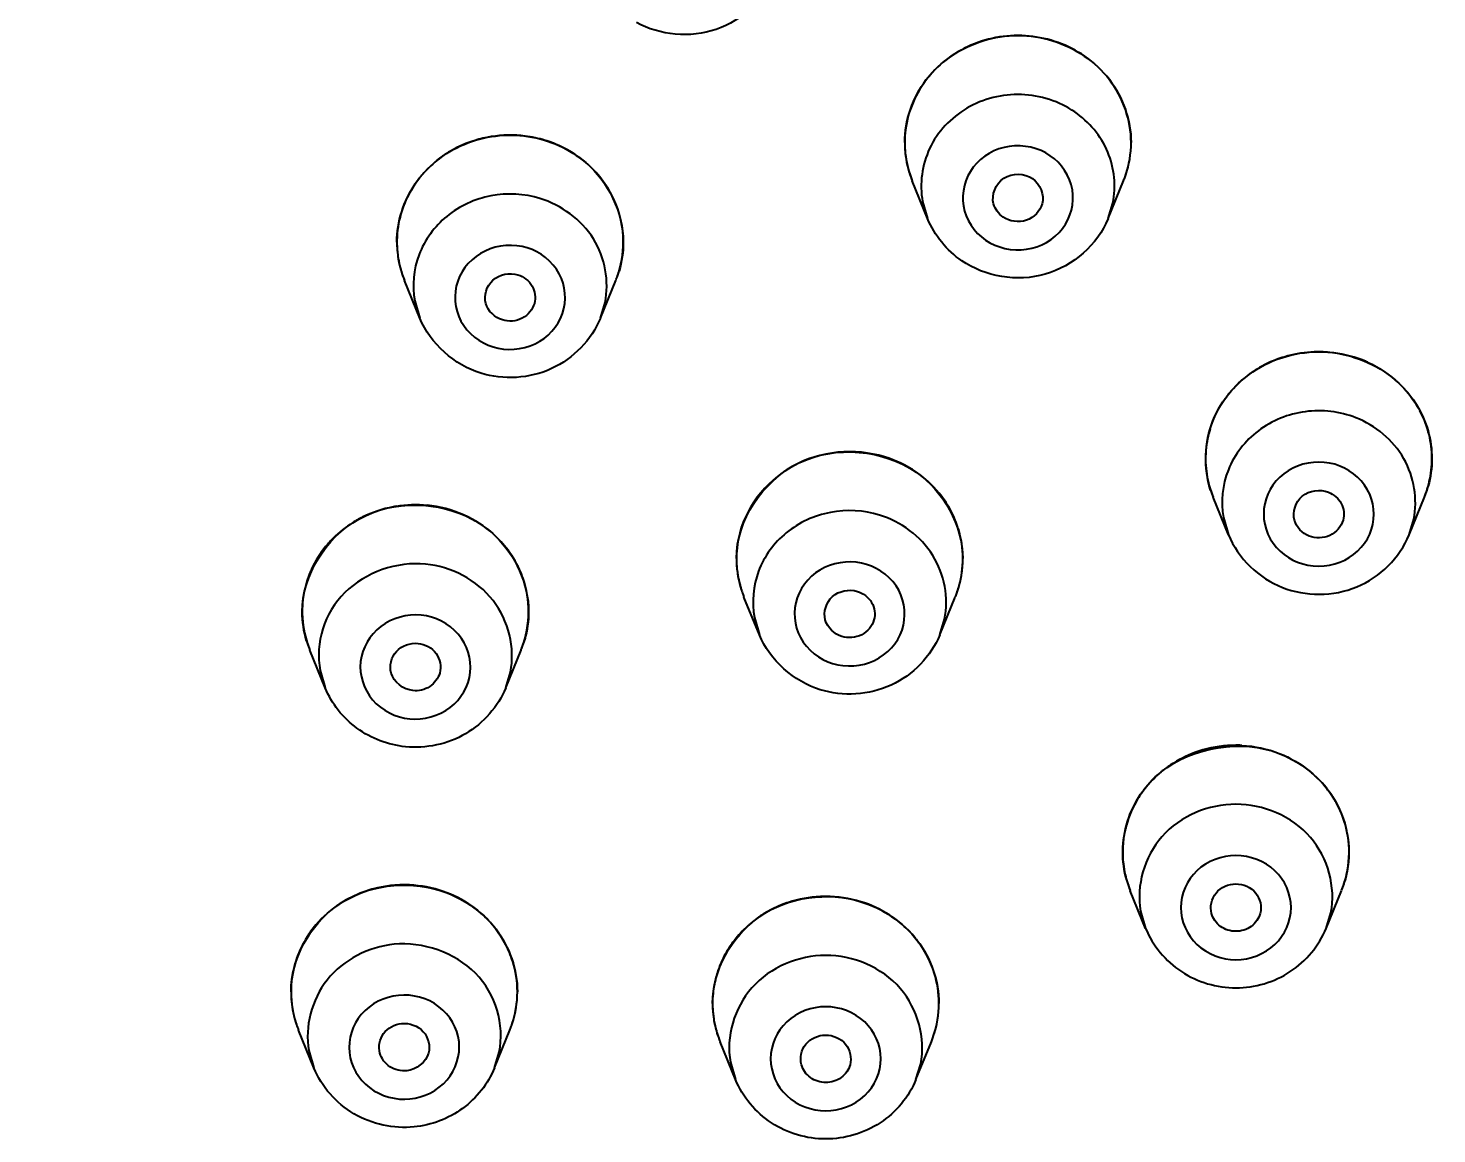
# Model space of a CAD drawing. Header units: millimetres. Extents: x 13495 to 14291, y -4366 to -3315.
# Drawn here: x 13872.386 to 13876.592, y -3795.25 to -3791.949 of the extents above; entities that cross this region are included whole.
import ezdxf

# ---------------------------------------------------------------- set-up
doc = ezdxf.new("R2010")
doc.units = ezdxf.units.MM
doc.header["$LTSCALE"] = 0.1
doc.layers.get('0').update_dxf_attribs({"lineweight": 15})
doc.layers.add('1', color=7, linetype='Continuous')
doc.styles.add('ARIAL', font='arial.ttf')
doc.dimstyles.new('사본 ISO-25', dxfattribs={"dimtxt": 4, "dimasz": 3.5, "dimexe": 0.5, "dimexo": 0.625, "dimgap": 1.5, "dimtad": 1, "dimtih": 1, "dimtoh": 1, "dimdec": 1, "dimlfac": 4, "dimdsep": 46, "dimtxsty": 'ARIAL', "dimcen": 0, "dimclrd": 3, "dimclre": 3, "dimclrt": 3, "dimadec": 1, "dimazin": 0, "dimtfac": 1, "dimtdec": 1, "dimtmove": 0, "dimatfit": 3, "dimfxl": 1.25, "dimtfill": 1, "dimarcsym": 0})

# ---------------------------------------------------------------- blocks, each defined once
blk = doc.blocks.new('*D104')
at = {"color": 3, "lineweight": -2, "transparency": 16777216}
for p, q in [((13864.184, -3793.8186), (13864.184, -3773.2593)), ((13894.2885, -3793.9819), (13894.2885, -3773.2593)), ((13867.684, -3773.7593), (13890.7885, -3773.7593))]:
    blk.add_line(p, q, dxfattribs=at)
at = {"color": 3, "transparency": 16777216}
for points in [[(13867.684, -3773.176), (13867.684, -3774.3427), (13864.184, -3773.7593)], [(13890.7885, -3773.176), (13890.7885, -3774.3427), (13894.2885, -3773.7593)]]:
    blk.add_solid(points, dxfattribs=at)
at = {"layer": 'Defpoints', "color": 0, "transparency": 16777216}
for p in [(13894.2885, -3773.7593), (13864.184, -3794.4436), (13894.2885, -3794.6069)]:
    blk.add_point(p, dxfattribs=at)
at = {"color": 3, "transparency": 16777216, "insert": (13879.2363, -3770.2511), "char_height": 4, "attachment_point": 5, "style": 'ARIAL', "bg_fill": 3, "box_fill_scale": 1.1, "bg_fill_color": 256, "bg_fill_true_color": 13158600, "bg_fill_transparency": 0}
blk.add_mtext('{\\fISOCPEUR|b0|i0|c0|p34;%%C}121', dxfattribs=at)

msp = doc.modelspace()

# ---------------------------------------------------------------- linework, layer by layer
at = {"layer": '1', "color": 7, "linetype": 'Continuous'}
for p, q in [((13875.0714, -3792.5174), (13875.0255, -3792.4048)), ((13875.6102, -3792.5174), (13875.6562, -3792.4048)), ((13875.0563, -3792.4658), (13875.0714, -3792.5174)), ((13875.6102, -3792.5174), (13875.6244, -3792.4707)), ((13873.5555, -3792.8147), (13873.5095, -3792.702)), ((13874.0942, -3792.8147), (13874.1402, -3792.702)), ((13873.5404, -3792.763), (13873.5555, -3792.8147)), ((13874.0942, -3792.8147), (13874.1084, -3792.7679)), ((13875.9697, -3793.4618), (13875.9237, -3793.3491)), ((13876.5085, -3793.4618), (13876.5544, -3793.3491)), ((13875.9546, -3793.4101), (13875.9697, -3793.4618)), ((13876.5085, -3793.4618), (13876.5226, -3793.415)), ((13874.5691, -3793.7597), (13874.5231, -3793.6471)), ((13875.1078, -3793.7597), (13875.1538, -3793.6471)), ((13874.554, -3793.7081), (13874.5691, -3793.7597)), ((13875.1078, -3793.7597), (13875.122, -3793.713)), ((13873.2728, -3793.9183), (13873.2268, -3793.8056)), ((13873.8116, -3793.9183), (13873.8575, -3793.8056)), ((13873.2577, -3793.8666), (13873.2728, -3793.9183)), ((13873.8116, -3793.9183), (13873.8257, -3793.8715)), ((13875.7223, -3794.6365), (13875.6763, -3794.5239)), ((13876.2611, -3794.6365), (13876.307, -3794.5239)), ((13875.7072, -3794.5848), (13875.7223, -3794.6365)), ((13876.2611, -3794.6365), (13876.2752, -3794.5898)), ((13873.2393, -3795.0532), (13873.1933, -3794.9406)), ((13873.778, -3795.0532), (13873.824, -3794.9406)), ((13874.4977, -3795.0879), (13874.4518, -3794.9752)), ((13875.0365, -3795.0879), (13875.0825, -3794.9752)), ((13873.2242, -3795.0016), (13873.2393, -3795.0532)), ((13873.778, -3795.0532), (13873.7922, -3795.0065)), ((13874.4826, -3795.0362), (13874.4977, -3795.0879)), ((13875.0365, -3795.0879), (13875.0507, -3795.0411))]:
    msp.add_line(p, q, dxfattribs=at)
for centre, radius, start, end in [((13875.3057, -3792.2901), 0.3028, 174.7344, 180.0192), ((13873.8226, -3792.617), 0.3487, 107.0781, 119.8737), ((13873.8242, -3792.6216), 0.3535, 103.2637, 107.1), ((13873.8249, -3792.6261), 0.3581, 86.8669, 103.2124), ((13873.8247, -3792.6258), 0.3578, 82.808, 86.8307), ((13873.825, -3792.624), 0.3559, 72.9726, 82.8254), ((13873.8262, -3792.6194), 0.3512, 69.0525, 72.9389), ((13873.8268, -3792.618), 0.3497, 67.522, 69.0515), ((13875.3068, -3792.2898), 0.3039, 180.0452, 194.8171), ((13875.3043, -3792.2901), 0.3014, 180.0218, 182.2753), ((13875.3034, -3792.2901), 0.3005, 182.2756, 183.8027), ((13875.3741, -3792.2896), 0.3047, 340.9468, 359.9268), ((13873.8136, -3792.6025), 0.3315, 125.8473, 137.2255), ((13873.8187, -3792.6095), 0.3402, 119.9323, 125.8613), ((13875.3037, -3792.2901), 0.3008, 183.8041, 186.3253), ((13875.308, -3792.2894), 0.3051, 186.3614, 199.7552), ((13873.8078, -3792.5969), 0.3235, 137.2681, 143.7755), ((13875.3094, -3792.2889), 0.3067, 194.8457, 202.2034), ((13875.3714, -3792.2886), 0.3075, 337.8014, 340.3022), ((13875.373, -3792.2891), 0.3059, 340.3036, 341.3124), ((13873.801, -3792.5918), 0.315, 143.7786, 155.6674), ((13875.3086, -3792.2891), 0.3058, 199.765, 202.2174), ((13873.7955, -3792.5891), 0.3089, 155.7032, 161.9913), ((13873.7915, -3792.5877), 0.3047, 162.0244, 176.8548), ((13873.7881, -3792.5873), 0.3012, 176.894, 180.0148), ((13873.7914, -3792.5869), 0.3045, 180.0639, 195.1358), ((13873.787, -3792.5873), 0.3001, 180.0164, 180.6249), ((13873.7866, -3792.5873), 0.2997, 180.6249, 181.2729), ((13873.7897, -3792.5871), 0.3028, 181.2934, 190.674), ((13873.7918, -3792.5867), 0.3049, 190.6726, 197.311), ((13873.7927, -3792.5865), 0.3058, 195.1497, 202.1613), ((13873.7934, -3792.5862), 0.3066, 197.3205, 202.2002), ((13873.8577, -3792.5868), 0.305, 339.9393, 343.3591), ((13873.8549, -3792.5856), 0.3081, 337.8029, 339.3258), ((13873.856, -3792.586), 0.307, 339.326, 340.3446), ((13876.2366, -3793.2634), 0.3479, 107.817, 120.0438), ((13876.2387, -3793.27), 0.3549, 102.0474, 107.8221), ((13876.2392, -3793.273), 0.3579, 88.8597, 102.0145), ((13876.2391, -3793.272), 0.3569, 84.7686, 88.8525), ((13876.2392, -3793.271), 0.3559, 68.7039, 84.7576), ((13876.233, -3793.2567), 0.3403, 120.082, 125.8371), ((13876.2415, -3793.2639), 0.3484, 66.9066, 68.6324), ((13876.2416, -3793.2634), 0.3479, 65.754, 66.9066), ((13876.219, -3793.2416), 0.3197, 141.258, 144.1223), ((13876.2668, -3793.2369), 0.3107, 22.2161, 28.0622), ((13876.2061, -3793.2349), 0.305, 162.9356, 168.3759), ((13876.271, -3793.2352), 0.3061, 8.7417, 22.2093), ((13876.2041, -3793.2344), 0.3029, 168.3885, 182.1265), ((13876.2738, -3793.2345), 0.3032, 2.1714, 8.6958), ((13876.2741, -3793.2342), 0.3029, 348.3887, 2.1264), ((13876.2044, -3793.2342), 0.3032, 182.1715, 188.6961), ((13876.2071, -3793.2335), 0.3061, 188.7419, 202.1909), ((13876.2711, -3793.2333), 0.3061, 337.8158, 344.2723), ((13876.272, -3793.2337), 0.305, 342.6835, 348.3758), ((13874.8579, -3793.54), 0.3203, 34.533, 39.3878), ((13874.8633, -3793.5363), 0.3139, 22.1477, 34.5405), ((13876.2081, -3793.2331), 0.3071, 197.9748, 202.2324), ((13876.2709, -3793.2333), 0.3063, 337.7925, 342.6763), ((13873.5413, -3793.7239), 0.3522, 100.7974, 116.6104), ((13873.5416, -3793.7255), 0.3539, 99.3268, 100.8017), ((13873.5422, -3793.7308), 0.3591, 84.3632, 99.2954), ((13873.5423, -3793.7282), 0.3566, 79.8855, 84.3296), ((13873.533, -3793.7086), 0.3347, 122.1821, 134.8308), ((13873.5379, -3793.7162), 0.3438, 116.687, 122.1989), ((13874.8692, -3793.5337), 0.3074, 17.1121, 22.1024), ((13874.8719, -3793.5326), 0.3046, 0.0656, 17.0767), ((13873.5269, -3793.702), 0.3258, 134.8855, 140.9127), ((13873.5587, -3793.7009), 0.3241, 38.2752, 43.6213), ((13874.803, -3793.5323), 0.3025, 168.5863, 182.6189), ((13873.5201, -3793.6964), 0.317, 140.9171, 155.3489), ((13873.5647, -3793.6962), 0.3165, 24.5858, 38.2845), ((13873.5127, -3793.6927), 0.3088, 155.4095, 159.7485), ((13873.5717, -3793.6927), 0.3087, 19.0034, 24.5258), ((13874.8052, -3793.5319), 0.3047, 180.0756, 195.2479), ((13874.8011, -3793.5324), 0.3006, 182.6249, 185.7163), ((13874.804, -3793.532), 0.3035, 185.7375, 194.2137), ((13874.8718, -3793.5319), 0.3047, 344.6393, 359.9261), ((13873.5097, -3793.6914), 0.3055, 159.7819, 177.3808), ((13874.8074, -3793.5311), 0.307, 194.2112, 200.8099), ((13874.8058, -3793.5318), 0.3053, 195.2378, 198.9507), ((13874.8077, -3793.531), 0.3073, 200.8099, 202.1826), ((13874.8689, -3793.5308), 0.3077, 337.8022, 340.1506), ((13874.8704, -3793.5313), 0.3062, 340.1516, 341.2868), ((13874.8715, -3793.5319), 0.3049, 340.8595, 344.6463), ((13873.5051, -3793.6908), 0.3008, 178.9236, 179.9776), ((13873.5061, -3793.6908), 0.3019, 179.9793, 183.6244), ((13873.5044, -3793.6908), 0.3002, 177.4588, 178.9238), ((13873.5098, -3793.6902), 0.3056, 183.6926, 200.5312), ((13873.5104, -3793.6901), 0.3061, 196.6682, 201.0296), ((13873.5744, -3793.6902), 0.3058, 338.8569, 343.9948), ((13873.513, -3793.6889), 0.309, 200.5542, 201.5414), ((13873.5135, -3793.6887), 0.3096, 201.5413, 202.1938), ((13873.5721, -3793.6891), 0.3082, 337.8023, 338.5157), ((13873.5727, -3793.6894), 0.3077, 338.5157, 339.0635), ((13875.9883, -3794.4361), 0.3457, 110.1824, 123.6436), ((13875.9902, -3794.441), 0.3509, 106.0695, 110.1997), ((13875.9918, -3794.4479), 0.358, 90.0222, 106.0131), ((13875.9917, -3794.4473), 0.3575, 88.3031, 89.9996), ((13875.9917, -3794.4479), 0.3581, 87.1727, 88.3034), ((13875.9839, -3794.4288), 0.3372, 123.7033, 129.6788), ((13875.9776, -3794.4213), 0.3273, 129.6688, 142.4005), ((13876.0035, -3794.4238), 0.3307, 45.2309, 50.8379), ((13876.0093, -3794.418), 0.3226, 32.2368, 45.2435), ((13875.971, -3794.4158), 0.3188, 142.4522, 148.4637), ((13875.9645, -3794.4118), 0.3112, 148.48, 164.451), ((13876.0159, -3794.4136), 0.3146, 25.816, 32.1813), ((13876.022, -3794.4105), 0.3078, 12.2063, 25.8001), ((13875.9578, -3794.4092), 0.304, 167.546, 186.5688), ((13875.9574, -3794.4094), 0.3037, 164.523, 167.4873), ((13876.0263, -3794.4093), 0.3033, 6.7049, 12.1655), ((13876.0256, -3794.409), 0.304, 347.4154, 6.62), ((13875.9572, -3794.4088), 0.3035, 186.6535, 192.8038), ((13875.96, -3794.4081), 0.3063, 192.8116, 202.1961), ((13875.9621, -3794.4073), 0.3086, 196.0976, 202.1995), ((13876.0225, -3794.4078), 0.3073, 337.8054, 346.101), ((13876.0222, -3794.4076), 0.3076, 337.826, 343.7985), ((13876.0266, -3794.4089), 0.303, 346.1192, 347.3569), ((13873.5058, -3794.8541), 0.347, 108.6316, 120.898), ((13873.5082, -3794.8613), 0.3547, 102.8402, 108.625), ((13873.5086, -3794.8628), 0.3562, 95.6797, 102.8497), ((13873.5086, -3794.8644), 0.3578, 90.8791, 95.6656), ((13873.5087, -3794.8649), 0.3583, 89.5467, 90.881), ((13873.5085, -3794.8643), 0.3577, 73.002, 89.5231), ((13873.5018, -3794.8471), 0.339, 120.932, 124.9999), ((13873.5166, -3794.8454), 0.3369, 51.8956, 56.9904), ((13874.7634, -3794.8868), 0.345, 111.747, 122.785), ((13874.7655, -3794.8919), 0.3505, 106.2792, 111.7629), ((13874.7673, -3794.8992), 0.358, 90.6397, 106.2229), ((13874.7671, -3794.8948), 0.3536, 90.0002, 90.6234), ((13874.767, -3794.8991), 0.3579, 73.0079, 89.9752), ((13873.5213, -3794.8395), 0.3294, 40.5275, 51.9087), ((13874.7536, -3794.8733), 0.3283, 129.4143, 139.8358), ((13874.7595, -3794.8804), 0.3375, 122.8251, 129.4292), ((13874.7751, -3794.88), 0.3369, 51.8956, 56.9904), ((13874.7798, -3794.8741), 0.3294, 40.5275, 51.9087), ((13873.4833, -3794.8296), 0.3133, 145.9314, 159.2099), ((13873.488, -3794.8326), 0.3189, 141.8411, 145.9511), ((13873.5269, -3794.8344), 0.3219, 34.648, 40.4865), ((13873.5335, -3794.8298), 0.3138, 22.8972, 34.6498), ((13874.7479, -3794.8682), 0.3206, 139.8764, 147.0905), ((13874.7854, -3794.8691), 0.3219, 34.648, 40.4865), ((13874.7412, -3794.8639), 0.3126, 147.0891, 157.535), ((13874.792, -3794.8645), 0.3138, 22.8972, 34.6498), ((13873.4773, -3794.8269), 0.3067, 159.2766, 165.6115), ((13873.5393, -3794.8272), 0.3075, 17.4432, 22.859), ((13873.5418, -3794.8262), 0.3048, 0.0713, 17.4065), ((13874.7368, -3794.8619), 0.3078, 157.5682, 165.1202), ((13874.7978, -3794.8618), 0.3075, 17.4432, 22.859), ((13873.4742, -3794.8261), 0.3035, 165.6097, 173.6338), ((13874.7325, -3794.8607), 0.3033, 165.1265, 170.4729), ((13874.8003, -3794.8608), 0.3048, 0.0713, 17.4065), ((13873.4733, -3794.8258), 0.3026, 177.2062, 184.1884), ((13873.4753, -3794.8254), 0.3046, 180.0716, 199.0638), ((13873.4717, -3794.8257), 0.301, 173.6524, 177.2023), ((13873.5419, -3794.8254), 0.3046, 340.965, 359.9269), ((13874.731, -3794.8604), 0.3018, 170.4848, 175.8018), ((13873.4729, -3794.8258), 0.3022, 184.1898, 190.1472), ((13874.7319, -3794.8604), 0.3027, 175.8043, 183.4267), ((13874.7338, -3794.86), 0.3046, 180.0718, 199.0638), ((13874.8004, -3794.86), 0.3046, 340.965, 359.9269), ((13873.475, -3794.8253), 0.3043, 190.1645, 197.0017), ((13873.4781, -3794.8244), 0.3075, 196.9968, 200.5546), ((13874.7305, -3794.8605), 0.3013, 183.4307, 187.6145), ((13874.7331, -3794.8601), 0.3039, 187.635, 195.7686), ((13873.479, -3794.8241), 0.3086, 200.5536, 202.1845), ((13873.5386, -3794.8241), 0.3082, 337.805, 339.9932), ((13873.54, -3794.8247), 0.3067, 339.9935, 341.6862), ((13874.7362, -3794.8592), 0.3072, 195.7643, 200.7455), ((13874.7989, -3794.8594), 0.3063, 340.1695, 341.473), ((13874.7368, -3794.859), 0.3078, 200.7446, 202.1846), ((13874.7974, -3794.8589), 0.3079, 337.8026, 340.1686)]:
    msp.add_arc(centre, radius, start, end, dxfattribs=at)
for points, knots in [([(13871.2498, -3782.8814), (13872.3544, -3782.204), (13874.7631, -3781.1316), (13878.6612, -3780.4901), (13882.6022, -3780.8428), (13886.3068, -3782.1679), (13889.5137, -3784.3745), (13891.992, -3787.3122), (13893.5588, -3790.7703), (13893.9167, -3793.2694), (13893.9167, -3794.5069)], [0, 0, 0, 0, 0.126491, 0.254042, 0.381737, 0.50862, 0.633952, 0.757411, 0.879197, 1, 1, 1, 1]), ([(13890.4964, -3803.3838), (13891.7025, -3802.0103), (13893.5812, -3798.7628), (13894.181, -3793.1935), (13892.4539, -3787.8406), (13888.6966, -3783.5616), (13883.5237, -3780.9851), (13877.7181, -3780.471), (13872.142, -3782.0794), (13869.0826, -3784.4668), (13867.869, -3785.8853)], [0, 0, 0, 0, 0.12306, 0.244548, 0.366574, 0.490907, 0.617911, 0.74639, 0.874326, 1, 1, 1, 1]), ([(13864.63, -3793.2566), (13864.7985, -3791.5486), (13865.8389, -3788.1363), (13869.2264, -3783.9757), (13873.9583, -3781.2677), (13879.388, -3780.3626), (13884.7984, -3781.3675), (13889.4745, -3784.1631), (13892.7757, -3788.3871), (13893.7443, -3791.8176), (13893.8773, -3793.5278)], [0, 0, 0, 0, 0.121767, 0.245638, 0.372075, 0.500191, 0.628257, 0.75457, 0.878307, 1, 1, 1, 1]), ([(13865.5061, -3794.0538), (13865.5699, -3792.7498), (13866.1258, -3790.1294), (13868.1502, -3786.6444), (13871.1731, -3783.8917), (13874.9145, -3782.1166), (13879.0382, -3781.4684), (13883.1805, -3782.0032), (13886.9724, -3783.6719), (13889.0646, -3785.4698), (13889.9385, -3786.4918)], [0, 0, 0, 0, 0.120916, 0.24321, 0.36755, 0.493861, 0.621392, 0.748983, 0.875454, 1, 1, 1, 1]), ([(13892.7719, -3794.0552), (13892.7069, -3792.7184), (13892.1186, -3790.0303), (13889.9707, -3786.491), (13886.7787, -3783.7586), (13882.8617, -3782.0957), (13878.5994, -3781.6522), (13874.3976, -3782.4698), (13870.6614, -3784.4699), (13868.7005, -3786.497), (13867.9181, -3787.6229)], [0, 0, 0, 0, 0.121003, 0.243481, 0.36811, 0.494728, 0.622437, 0.749946, 0.876036, 1, 1, 1, 1]), ([(13874.6136, -3791.7907), (13874.5838, -3791.8638), (13874.4513, -3791.9879), (13874.272, -3791.9702), (13874.2021, -3791.932)], [0, 0, 0, 0, 0.497612, 1, 1, 1, 1]), ([(13875.0029, -3792.29), (13875.0029, -3792.2239), (13875.051, -3792.0859), (13875.2318, -3791.9659), (13875.4497, -3791.9651), (13875.5726, -3792.0482), (13875.6142, -3792.1024)], [0, 0, 0, 0, 0.242821, 0.493608, 0.749201, 1, 1, 1, 1]), ([(13875.5395, -3792.0317), (13875.4913, -3791.9987), (13875.3755, -3791.9573), (13875.196, -3791.9853), (13875.0532, -3792.0946), (13875.0093, -3792.2066), (13875.0042, -3792.2623)], [0, 0, 0, 0, 0.253306, 0.507988, 0.757378, 1, 1, 1, 1]), ([(13875.5105, -3792.1988), (13875.4645, -3792.1672), (13875.3513, -3792.1306), (13875.1816, -3792.1729), (13875.0622, -3792.2985), (13875.0468, -3792.4135), (13875.0563, -3792.4658)], [0, 0, 0, 0, 0.254608, 0.50977, 0.757892, 1, 1, 1, 1]), ([(13875.6244, -3792.4707), (13875.6344, -3792.4209), (13875.6238, -3792.3116), (13875.5533, -3792.2281), (13875.5105, -3792.1988)], [0, 0, 0, 0, 0.494585, 1, 1, 1, 1]), ([(13873.4869, -3792.5872), (13873.4869, -3792.5265), (13873.5269, -3792.4004), (13873.682, -3792.2786), (13873.8794, -3792.254), (13874.0027, -3792.309), (13874.051, -3792.35)], [0, 0, 0, 0, 0.242455, 0.491967, 0.747119, 1, 1, 1, 1]), ([(13875.4376, -3792.3295), (13875.4031, -3792.3058), (13875.313, -3792.2853), (13875.1951, -3792.3516), (13875.1597, -3792.483), (13875.2108, -3792.5583), (13875.244, -3792.5812)], [0, 0, 0, 0, 0.256322, 0.509576, 0.75319, 1, 1, 1, 1]), ([(13874.1628, -3792.5872), (13874.1628, -3792.5429), (13874.1424, -3792.4523), (13874.0854, -3792.3793), (13874.051, -3792.35)], [0, 0, 0, 0, 0.49554, 1, 1, 1, 1]), ([(13875.244, -3792.5812), (13875.2786, -3792.6049), (13875.3686, -3792.6254), (13875.4866, -3792.559), (13875.522, -3792.4277), (13875.4709, -3792.3523), (13875.4376, -3792.3295)], [0, 0, 0, 0, 0.256322, 0.509576, 0.75319, 1, 1, 1, 1]), ([(13875.2683, -3792.4732), (13875.261, -3792.4468), (13875.2885, -3792.3777), (13875.3612, -3792.3817), (13875.3849, -3792.398)], [0, 0, 0, 0, 0.487558, 1, 1, 1, 1]), ([(13873.914, -3792.4573), (13873.8673, -3792.4429), (13873.7656, -3792.4373), (13873.6292, -3792.5), (13873.541, -3792.6191), (13873.532, -3792.7175), (13873.5404, -3792.763)], [0, 0, 0, 0, 0.256586, 0.510487, 0.757491, 1, 1, 1, 1]), ([(13874.1084, -3792.7679), (13874.1212, -3792.7048), (13874.0949, -3792.5612), (13873.9777, -3792.4768), (13873.914, -3792.4573)], [0, 0, 0, 0, 0.491568, 1, 1, 1, 1]), ([(13875.4134, -3792.4732), (13875.4074, -3792.495), (13875.3692, -3792.5341), (13875.316, -3792.5259), (13875.2967, -3792.5127)], [0, 0, 0, 0, 0.492696, 1, 1, 1, 1]), ([(13875.6102, -3792.5174), (13875.5787, -3792.5947), (13875.4332, -3792.7244), (13875.2427, -3792.6908), (13875.1733, -3792.6432)], [0, 0, 0, 0, 0.497816, 1, 1, 1, 1]), ([(13873.8757, -3792.6047), (13873.8356, -3792.5924), (13873.7441, -3792.5981), (13873.6516, -3792.6974), (13873.6626, -3792.8331), (13873.7347, -3792.8885), (13873.774, -3792.9005)], [0, 0, 0, 0, 0.256993, 0.505916, 0.748822, 1, 1, 1, 1]), ([(13873.774, -3792.9005), (13873.8141, -3792.9128), (13873.9056, -3792.9071), (13873.9981, -3792.8077), (13873.9871, -3792.672), (13873.915, -3792.6167), (13873.8757, -3792.6047)], [0, 0, 0, 0, 0.256993, 0.505916, 0.748822, 1, 1, 1, 1]), ([(13873.7523, -3792.7704), (13873.7458, -3792.7471), (13873.764, -3792.6879), (13873.8237, -3792.6778), (13873.848, -3792.6852)], [0, 0, 0, 0, 0.48751, 1, 1, 1, 1]), ([(13873.848, -3792.6852), (13873.8652, -3792.6905), (13873.8969, -3792.714), (13873.902, -3792.7535), (13873.8974, -3792.7704)], [0, 0, 0, 0, 0.508451, 1, 1, 1, 1]), ([(13873.8974, -3792.7704), (13873.8924, -3792.7888), (13873.8641, -3792.8227), (13873.8206, -3792.8258), (13873.8017, -3792.82)], [0, 0, 0, 0, 0.491399, 1, 1, 1, 1]), ([(13874.0942, -3792.8147), (13874.0678, -3792.8793), (13873.9594, -3792.9916), (13873.8047, -3792.9997), (13873.7373, -3792.9789)], [0, 0, 0, 0, 0.4974, 1, 1, 1, 1]), ([(13875.916, -3793.3279), (13875.8946, -3793.262), (13875.9, -3793.1077), (13876.0555, -3792.9387), (13876.2817, -3792.8935), (13876.4252, -3792.9588), (13876.478, -3793.0086)], [0, 0, 0, 0, 0.242192, 0.49037, 0.746197, 1, 1, 1, 1]), ([(13876.478, -3793.0086), (13876.5186, -3793.0469), (13876.5808, -3793.146), (13876.5806, -3793.2634), (13876.5657, -3793.3163)], [0, 0, 0, 0, 0.503819, 1, 1, 1, 1]), ([(13876.3496, -3793.1118), (13876.3023, -3793.0933), (13876.197, -3793.0807), (13876.052, -3793.1391), (13875.9564, -3793.2604), (13875.946, -3793.3629), (13875.9546, -3793.4101)], [0, 0, 0, 0, 0.256203, 0.510441, 0.757664, 1, 1, 1, 1]), ([(13876.5226, -3793.415), (13876.5347, -3793.3552), (13876.513, -3793.2203), (13876.4082, -3793.1347), (13876.3496, -3793.1118)], [0, 0, 0, 0, 0.492294, 1, 1, 1, 1]), ([(13874.5005, -3793.5323), (13874.5005, -3793.4193), (13874.6587, -3793.1781), (13874.9401, -3793.2075), (13875.0371, -3793.2741)], [0, 0, 0, 0, 0.48988, 1, 1, 1, 1]), ([(13874.9429, -3793.2287), (13874.8543, -3793.2015), (13874.6497, -3793.2184), (13874.5242, -3793.3849), (13874.5065, -3793.4725)], [0, 0, 0, 0, 0.509201, 1, 1, 1, 1]), ([(13876.3021, -3793.256), (13876.263, -3793.2407), (13876.1711, -3793.2399), (13876.0711, -3793.3315), (13876.0704, -3793.4677), (13876.138, -3793.5285), (13876.1761, -3793.5434)], [0, 0, 0, 0, 0.257078, 0.507119, 0.749934, 1, 1, 1, 1]), ([(13876.1761, -3793.5434), (13876.2152, -3793.5587), (13876.307, -3793.5595), (13876.407, -3793.4678), (13876.4077, -3793.3317), (13876.3401, -3793.2709), (13876.3021, -3793.256)], [0, 0, 0, 0, 0.257078, 0.507119, 0.749934, 1, 1, 1, 1]), ([(13873.2042, -3793.6908), (13873.2042, -3793.5828), (13873.3468, -3793.3524), (13873.6123, -3793.3605), (13873.7112, -3793.4144)], [0, 0, 0, 0, 0.48946, 1, 1, 1, 1]), ([(13876.1665, -3793.4175), (13876.1599, -3793.3934), (13876.1802, -3793.3317), (13876.2433, -3793.3247), (13876.2678, -3793.3342)], [0, 0, 0, 0, 0.48738, 1, 1, 1, 1]), ([(13876.2678, -3793.3342), (13876.2837, -3793.3404), (13876.3121, -3793.3643), (13876.316, -3793.4015), (13876.3117, -3793.4175)], [0, 0, 0, 0, 0.507715, 1, 1, 1, 1]), ([(13874.9277, -3793.4024), (13874.8809, -3793.388), (13874.7792, -3793.3824), (13874.6428, -3793.445), (13874.5546, -3793.5641), (13874.5457, -3793.6626), (13874.554, -3793.7081)], [0, 0, 0, 0, 0.256586, 0.510487, 0.757491, 1, 1, 1, 1]), ([(13873.7112, -3793.4144), (13873.7364, -3793.4282), (13873.8275, -3793.4926), (13873.8801, -3793.6087), (13873.8801, -3793.6908)], [0, 0, 0, 0, 0.259532, 1, 1, 1, 1]), ([(13875.122, -3793.713), (13875.1348, -3793.6499), (13875.1085, -3793.5062), (13874.9914, -3793.4219), (13874.9277, -3793.4024)], [0, 0, 0, 0, 0.491568, 1, 1, 1, 1]), ([(13876.3117, -3793.4175), (13876.3064, -3793.4368), (13876.2757, -3793.472), (13876.2297, -3793.4727), (13876.2104, -3793.4651)], [0, 0, 0, 0, 0.491579, 1, 1, 1, 1]), ([(13876.1305, -3793.6187), (13876.1995, -3793.6457), (13876.3636, -3793.6464), (13876.4808, -3793.5296), (13876.5085, -3793.4618)], [0, 0, 0, 0, 0.502559, 1, 1, 1, 1]), ([(13873.5724, -3793.549), (13873.4876, -3793.5406), (13873.3463, -3793.589), (13873.2561, -3793.738), (13873.2502, -3793.8257), (13873.2577, -3793.8666)], [0, 0, 0, 0, 0.504006, 0.753799, 1, 1, 1, 1]), ([(13873.8257, -3793.8715), (13873.8403, -3793.7997), (13873.7998, -3793.6324), (13873.6484, -3793.5566), (13873.5724, -3793.549)], [0, 0, 0, 0, 0.489842, 1, 1, 1, 1]), ([(13874.8893, -3793.5497), (13874.8492, -3793.5374), (13874.7577, -3793.5432), (13874.6652, -3793.6425), (13874.6762, -3793.7782), (13874.7484, -3793.8335), (13874.7876, -3793.8456)], [0, 0, 0, 0, 0.256993, 0.505916, 0.748822, 1, 1, 1, 1]), ([(13874.7876, -3793.8456), (13874.8277, -3793.8579), (13874.9192, -3793.8521), (13875.0118, -3793.7528), (13875.0007, -3793.6171), (13874.9286, -3793.5618), (13874.8893, -3793.5497)], [0, 0, 0, 0, 0.256993, 0.505916, 0.748822, 1, 1, 1, 1]), ([(13874.7659, -3793.7155), (13874.7595, -3793.6922), (13874.7776, -3793.6329), (13874.8373, -3793.6228), (13874.8616, -3793.6303)], [0, 0, 0, 0, 0.48751, 1, 1, 1, 1]), ([(13874.8616, -3793.6303), (13874.8789, -3793.6356), (13874.9106, -3793.659), (13874.9157, -3793.6986), (13874.9111, -3793.7154)], [0, 0, 0, 0, 0.508451, 1, 1, 1, 1]), ([(13873.5594, -3793.7015), (13873.5178, -3793.6974), (13873.4294, -3793.7204), (13873.3603, -3793.8374), (13873.4018, -3793.9671), (13873.4837, -3794.0067), (13873.525, -3794.0108)], [0, 0, 0, 0, 0.255957, 0.502087, 0.746083, 1, 1, 1, 1]), ([(13873.525, -3794.0108), (13873.5666, -3794.015), (13873.6549, -3793.992), (13873.7241, -3793.8749), (13873.6826, -3793.7453), (13873.6007, -3793.7056), (13873.5594, -3793.7015)], [0, 0, 0, 0, 0.255957, 0.502087, 0.746083, 1, 1, 1, 1]), ([(13874.9111, -3793.7154), (13874.906, -3793.7339), (13874.8777, -3793.7678), (13874.8342, -3793.7708), (13874.8153, -3793.765)], [0, 0, 0, 0, 0.491399, 1, 1, 1, 1]), ([(13875.1078, -3793.7597), (13875.0815, -3793.8244), (13874.973, -3793.9366), (13874.8184, -3793.9447), (13874.7509, -3793.924)], [0, 0, 0, 0, 0.4974, 1, 1, 1, 1]), ([(13873.4696, -3793.874), (13873.4638, -3793.8528), (13873.4767, -3793.8002), (13873.5271, -3793.7834), (13873.55, -3793.7857)], [0, 0, 0, 0, 0.488346, 1, 1, 1, 1]), ([(13873.55, -3793.7857), (13873.5705, -3793.7878), (13873.6114, -3793.8089), (13873.62, -3793.855), (13873.6148, -3793.874)], [0, 0, 0, 0, 0.510254, 1, 1, 1, 1]), ([(13873.6148, -3793.874), (13873.6103, -3793.8902), (13873.5878, -3793.9202), (13873.5516, -3793.9283), (13873.5344, -3793.9266)], [0, 0, 0, 0, 0.491361, 1, 1, 1, 1]), ([(13873.5126, -3794.0942), (13873.4612, -3794.0891), (13873.3595, -3794.0513), (13873.2922, -3793.9657), (13873.2728, -3793.9183)], [0, 0, 0, 0, 0.502336, 1, 1, 1, 1]), ([(13873.8116, -3793.9183), (13873.7887, -3793.9744), (13873.7019, -3794.0737), (13873.5735, -3794.1002), (13873.5126, -3794.0942)], [0, 0, 0, 0, 0.497428, 1, 1, 1, 1]), ([(13875.6656, -3794.4929), (13875.6494, -3794.4367), (13875.6516, -3794.3105), (13875.7903, -3794.1043), (13876.0102, -3794.0708), (13876.121, -3794.1142)], [0, 0, 0, 0, 0.246885, 0.498089, 1, 1, 1, 1]), ([(13876.121, -3794.1142), (13876.1933, -3794.1425), (13876.3222, -3794.2513), (13876.3386, -3794.4211), (13876.3176, -3794.4934)], [0, 0, 0, 0, 0.507663, 1, 1, 1, 1]), ([(13875.9917, -3794.2658), (13875.9113, -3794.2658), (13875.7441, -3794.3329), (13875.6934, -3794.5091), (13875.7072, -3794.5848)], [0, 0, 0, 0, 0.510811, 1, 1, 1, 1]), ([(13876.2752, -3794.5898), (13876.2907, -3794.5136), (13876.2419, -3794.3344), (13876.0729, -3794.2658), (13875.9917, -3794.2658)], [0, 0, 0, 0, 0.489136, 1, 1, 1, 1]), ([(13875.9917, -3794.4189), (13875.95, -3794.4189), (13875.8645, -3794.4503), (13875.8087, -3794.5744), (13875.8645, -3794.6985), (13875.95, -3794.73), (13875.9917, -3794.73)], [0, 0, 0, 0, 0.255044, 0.499984, 0.744936, 1, 1, 1, 1]), ([(13875.9917, -3794.73), (13876.0334, -3794.73), (13876.1189, -3794.6985), (13876.1747, -3794.5744), (13876.1189, -3794.4503), (13876.0334, -3794.4189), (13875.9917, -3794.4189)], [0, 0, 0, 0, 0.255044, 0.499984, 0.744936, 1, 1, 1, 1]), ([(13873.1707, -3794.8258), (13873.1707, -3794.728), (13873.2844, -3794.5198), (13873.5154, -3794.4923), (13873.6131, -3794.5222)], [0, 0, 0, 0, 0.489146, 1, 1, 1, 1]), ([(13873.6131, -3794.5222), (13873.6784, -3794.5423), (13873.7989, -3794.6219), (13873.8466, -3794.7597), (13873.8466, -3794.8258)], [0, 0, 0, 0, 0.508081, 1, 1, 1, 1]), ([(13874.4292, -3794.8604), (13874.4292, -3794.7626), (13874.5429, -3794.5545), (13874.7739, -3794.5269), (13874.8716, -3794.5568)], [0, 0, 0, 0, 0.489146, 1, 1, 1, 1]), ([(13875.9191, -3794.5922), (13875.9136, -3794.5721), (13875.9242, -3794.5228), (13875.9699, -3794.5036), (13875.9917, -3794.5036)], [0, 0, 0, 0, 0.488974, 1, 1, 1, 1]), ([(13875.9917, -3794.5036), (13876.0135, -3794.5036), (13876.0591, -3794.5228), (13876.0698, -3794.5721), (13876.0643, -3794.5922)], [0, 0, 0, 0, 0.511006, 1, 1, 1, 1]), ([(13874.8716, -3794.5568), (13874.9369, -3794.5769), (13875.0574, -3794.6565), (13875.1051, -3794.7943), (13875.1051, -3794.8604)], [0, 0, 0, 0, 0.508081, 1, 1, 1, 1]), ([(13875.9917, -3794.6453), (13875.9756, -3794.6453), (13875.943, -3794.6353), (13875.9232, -3794.6072), (13875.9191, -3794.5922)], [0, 0, 0, 0, 0.508432, 1, 1, 1, 1]), ([(13876.0643, -3794.5922), (13876.0602, -3794.6072), (13876.0403, -3794.6353), (13876.0078, -3794.6453), (13875.9917, -3794.6453)], [0, 0, 0, 0, 0.491557, 1, 1, 1, 1]), ([(13875.7223, -3794.6365), (13875.7434, -3794.6883), (13875.8202, -3794.7809), (13875.9352, -3794.8139), (13875.9917, -3794.8139)], [0, 0, 0, 0, 0.497525, 1, 1, 1, 1]), ([(13875.9917, -3794.8139), (13876.0482, -3794.8139), (13876.1632, -3794.7809), (13876.2399, -3794.6883), (13876.2611, -3794.6365)], [0, 0, 0, 0, 0.502479, 1, 1, 1, 1]), ([(13873.4785, -3794.684), (13873.4033, -3794.6915), (13873.2535, -3794.7657), (13873.2111, -3794.9302), (13873.2242, -3795.0016)], [0, 0, 0, 0, 0.51012, 1, 1, 1, 1]), ([(13873.7922, -3795.0065), (13873.8005, -3794.9653), (13873.7961, -3794.8767), (13873.7068, -3794.725), (13873.564, -3794.6755), (13873.4785, -3794.684)], [0, 0, 0, 0, 0.246306, 0.496086, 1, 1, 1, 1]), ([(13874.7671, -3794.7171), (13874.6867, -3794.7171), (13874.5196, -3794.7842), (13874.4688, -3794.9605), (13874.4826, -3795.0362)], [0, 0, 0, 0, 0.510811, 1, 1, 1, 1]), ([(13875.0507, -3795.0411), (13875.0661, -3794.965), (13875.0174, -3794.7857), (13874.8483, -3794.7171), (13874.7671, -3794.7171)], [0, 0, 0, 0, 0.489136, 1, 1, 1, 1]), ([(13873.4914, -3794.8365), (13873.4501, -3794.8406), (13873.3682, -3794.8803), (13873.3267, -3795.0099), (13873.3959, -3795.127), (13873.4842, -3795.15), (13873.5258, -3795.1458)], [0, 0, 0, 0, 0.253902, 0.497894, 0.744028, 1, 1, 1, 1]), ([(13873.5258, -3795.1458), (13873.5671, -3795.1417), (13873.649, -3795.102), (13873.6905, -3794.9724), (13873.6214, -3794.8553), (13873.533, -3794.8323), (13873.4914, -3794.8365)], [0, 0, 0, 0, 0.253902, 0.497894, 0.744028, 1, 1, 1, 1]), ([(13874.7671, -3794.8703), (13874.7255, -3794.8703), (13874.6399, -3794.9017), (13874.5841, -3795.0258), (13874.6399, -3795.1499), (13874.7255, -3795.1813), (13874.7671, -3795.1813)], [0, 0, 0, 0, 0.255044, 0.499984, 0.744936, 1, 1, 1, 1]), ([(13874.7671, -3795.1813), (13874.8088, -3795.1813), (13874.8943, -3795.1499), (13874.9501, -3795.0258), (13874.8943, -3794.9017), (13874.8088, -3794.8703), (13874.7671, -3794.8703)], [0, 0, 0, 0, 0.255044, 0.499984, 0.744936, 1, 1, 1, 1]), ([(13873.4361, -3795.009), (13873.4308, -3794.99), (13873.4394, -3794.9439), (13873.4803, -3794.9227), (13873.5008, -3794.9207)], [0, 0, 0, 0, 0.489726, 1, 1, 1, 1]), ([(13873.5008, -3794.9207), (13873.5237, -3794.9184), (13873.5741, -3794.9352), (13873.587, -3794.9877), (13873.5812, -3795.0089)], [0, 0, 0, 0, 0.511634, 1, 1, 1, 1]), ([(13874.6945, -3795.0436), (13874.689, -3795.0235), (13874.6997, -3794.9741), (13874.7453, -3794.9549), (13874.7671, -3794.9549)], [0, 0, 0, 0, 0.488974, 1, 1, 1, 1]), ([(13874.7671, -3794.9549), (13874.7889, -3794.9549), (13874.8346, -3794.9741), (13874.8452, -3795.0234), (13874.8397, -3795.0436)], [0, 0, 0, 0, 0.511006, 1, 1, 1, 1]), ([(13873.5165, -3795.0616), (13873.4992, -3795.0633), (13873.463, -3795.0552), (13873.4405, -3795.0252), (13873.4361, -3795.009)], [0, 0, 0, 0, 0.508623, 1, 1, 1, 1]), ([(13873.5382, -3795.2292), (13873.4773, -3795.2352), (13873.3489, -3795.2087), (13873.2621, -3795.1093), (13873.2393, -3795.0532)], [0, 0, 0, 0, 0.502576, 1, 1, 1, 1]), ([(13873.778, -3795.0532), (13873.7587, -3795.1007), (13873.6913, -3795.1863), (13873.5896, -3795.2241), (13873.5382, -3795.2292)], [0, 0, 0, 0, 0.497666, 1, 1, 1, 1]), ([(13874.7671, -3795.0966), (13874.7511, -3795.0966), (13874.7185, -3795.0867), (13874.6986, -3795.0586), (13874.6945, -3795.0436)], [0, 0, 0, 0, 0.508432, 1, 1, 1, 1]), ([(13874.8397, -3795.0436), (13874.8356, -3795.0585), (13874.8158, -3795.0867), (13874.7832, -3795.0966), (13874.7671, -3795.0966)], [0, 0, 0, 0, 0.491557, 1, 1, 1, 1]), ([(13874.7671, -3795.2653), (13874.7107, -3795.2653), (13874.5957, -3795.2323), (13874.5189, -3795.1396), (13874.4977, -3795.0879)], [0, 0, 0, 0, 0.502479, 1, 1, 1, 1]), ([(13875.0365, -3795.0879), (13875.0154, -3795.1396), (13874.9386, -3795.2323), (13874.8236, -3795.2653), (13874.7671, -3795.2653)], [0, 0, 0, 0, 0.497525, 1, 1, 1, 1])]:
    msp.add_open_spline(points, degree=3, knots=knots, dxfattribs=at)
for points in [[(13875.6142, -3792.1024), (13875.5933, -3792.0752), (13875.5677, -3792.0511), (13875.5395, -3792.0317)], [(13875.6788, -3792.29), (13875.6788, -3792.2239), (13875.6545, -3792.1548), (13875.6142, -3792.1024)], [(13875.6142, -3792.1024), (13875.6545, -3792.1548), (13875.6788, -3792.2239), (13875.6788, -3792.29)], [(13874.051, -3792.35), (13874.0241, -3792.3271), (13873.9931, -3792.3084), (13873.9605, -3792.2949)], [(13875.6627, -3792.3871), (13875.6733, -3792.356), (13875.6788, -3792.3228), (13875.6788, -3792.29)], [(13874.051, -3792.35), (13874.1176, -3792.4067), (13874.1628, -3792.4998), (13874.1628, -3792.5872)], [(13875.3849, -3792.398), (13875.407, -3792.4132), (13875.4205, -3792.4474), (13875.4134, -3792.4732)], [(13875.2967, -3792.5127), (13875.2834, -3792.5035), (13875.2726, -3792.4889), (13875.2683, -3792.4732)], [(13875.1733, -3792.6432), (13875.1288, -3792.6127), (13875.0918, -3792.5674), (13875.0714, -3792.5174)], [(13874.1451, -3792.6893), (13874.1567, -3792.6568), (13874.1628, -3792.6218), (13874.1628, -3792.5872)], [(13874.1628, -3792.5872), (13874.1628, -3792.6165), (13874.1584, -3792.6461), (13874.15, -3792.6742)], [(13873.8017, -3792.82), (13873.7794, -3792.8131), (13873.7585, -3792.7929), (13873.7523, -3792.7704)], [(13873.7373, -3792.9789), (13873.6592, -3792.955), (13873.5863, -3792.8903), (13873.5555, -3792.8147)], [(13875.9697, -3793.0416), (13875.9881, -3793.0186), (13876.0099, -3792.9981), (13876.0337, -3792.9808)], [(13876.3845, -3792.9462), (13876.4187, -3792.9616), (13876.4508, -3792.9829), (13876.478, -3793.0086)], [(13876.478, -3793.0086), (13876.5031, -3793.0323), (13876.5247, -3793.0603), (13876.5409, -3793.0908)], [(13875.9145, -3793.1454), (13875.9245, -3793.1129), (13875.9401, -3793.0818), (13875.96, -3793.0543)], [(13875.0371, -3793.2741), (13875.0084, -3793.2543), (13874.9762, -3793.2389), (13874.9429, -3793.2287)], [(13875.1055, -3793.3367), (13875.0859, -3793.3128), (13875.0626, -3793.2915), (13875.0371, -3793.2741)], [(13875.0371, -3793.2741), (13875.1177, -3793.3294), (13875.1764, -3793.4345), (13875.1764, -3793.5323)], [(13873.7112, -3793.4144), (13873.6782, -3793.3964), (13873.6419, -3793.3838), (13873.6049, -3793.3772)], [(13873.7934, -3793.4773), (13873.7696, -3793.4523), (13873.7414, -3793.4309), (13873.7112, -3793.4144)], [(13876.2104, -3793.4651), (13876.1903, -3793.4573), (13876.1722, -3793.4383), (13876.1665, -3793.4175)], [(13875.9697, -3793.4618), (13875.998, -3793.5311), (13876.0608, -3793.5914), (13876.1305, -3793.6187)], [(13875.1603, -3793.6296), (13875.1709, -3793.5984), (13875.1764, -3793.5652), (13875.1764, -3793.5323)], [(13873.8801, -3793.6908), (13873.8801, -3793.6575), (13873.8744, -3793.6237), (13873.8636, -3793.5921)], [(13873.2171, -3793.7779), (13873.2087, -3793.7498), (13873.2042, -3793.7202), (13873.2042, -3793.6908)], [(13873.86, -3793.7993), (13873.8732, -3793.7649), (13873.8801, -3793.7276), (13873.8801, -3793.6908)], [(13873.8801, -3793.6908), (13873.8801, -3793.719), (13873.8761, -3793.7474), (13873.8683, -3793.7745)], [(13874.8153, -3793.765), (13874.793, -3793.7582), (13874.7721, -3793.738), (13874.7659, -3793.7155)], [(13874.7509, -3793.924), (13874.6728, -3793.9), (13874.5999, -3793.8354), (13874.5691, -3793.7597)], [(13873.5344, -3793.9266), (13873.5067, -3793.9239), (13873.4769, -3793.9008), (13873.4696, -3793.874)], [(13876.0093, -3794.0903), (13876.0474, -3794.0922), (13876.0856, -3794.1003), (13876.121, -3794.1142)], [(13876.121, -3794.1142), (13876.1538, -3794.127), (13876.1851, -3794.1451), (13876.2124, -3794.1674)], [(13873.7002, -3794.5628), (13873.6733, -3794.5454), (13873.6437, -3794.5316), (13873.6131, -3794.5222)], [(13873.3074, -3794.5694), (13873.281, -3794.5878), (13873.2571, -3794.6103), (13873.2373, -3794.6356)], [(13874.9587, -3794.5974), (13874.9318, -3794.58), (13874.9022, -3794.5662), (13874.8716, -3794.5568)], [(13873.8312, -3794.921), (13873.8413, -3794.8905), (13873.8466, -3794.858), (13873.8466, -3794.8258)], [(13875.0893, -3794.9567), (13875.0997, -3794.9259), (13875.1051, -3794.893), (13875.1051, -3794.8604)], [(13873.5812, -3795.0089), (13873.5739, -3795.0358), (13873.5442, -3795.0589), (13873.5165, -3795.0616)]]:
    msp.add_open_spline(points, degree=3, dxfattribs=at)

# ---------------------------------------------------------------- next in the draw order: dimensions: what is measured, and where the dimension line sits
dim = msp.add_linear_dim(base=(13894.2885, -3773.7593), p1=(13864.184, -3794.4436), p2=(13894.2885, -3794.6069), text='{\\fISOCPEUR|b0|i0|c0|p34;%%C}121', dimstyle='사본 ISO-25')
dim.commit()
dim.dimension.update_dxf_attribs({"geometry": '*D104', "text_midpoint": (13879.2363, -3770.2511)})

doc.saveas('drawing.dxf')
